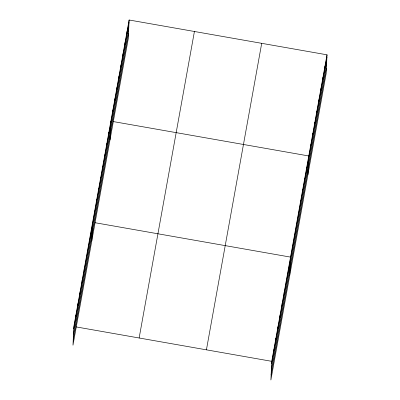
<?xml version="1.0" encoding="UTF-8"?>
<svg xmlns="http://www.w3.org/2000/svg" width="400" height="400" viewBox="0 0 400 400"><rect width="100%" height="100%" fill="white"/><g stroke="black" fill="none" stroke-linecap="round" stroke-linejoin="round"><path stroke-width="0.6" d="M75.815 317.275L75.925 314.925M77.905 305.7L78.01 303.35M79.995 294.12L80.1 291.77M82.08 282.54L82.19 280.19M84.17 270.96L84.275 268.61M86.26 259.38L86.365 257.03M88.345 247.8L88.455 245.455M90.435 236.225L90.54 233.875M91.78 240.97L92.63 222.295M94.55 213.405L94.655 211.055M96.58 202.165L96.685 199.815M98.605 190.93L98.71 188.58M100.63 179.69L100.74 177.34M102.66 168.45L102.765 166.1M104.685 157.21L104.79 154.865M106.715 145.975L106.82 143.625M108.74 134.735L108.845 132.385M110.025 139.825L110.875 121.145M112.795 112.26L112.9 109.91M114.82 101.02L114.925 98.67M116.845 89.78L116.955 87.43M118.875 78.54L118.98 76.195M120.9 67.305L121.01 64.955M122.93 56.065L123.035 53.715M124.955 44.825L125.06 42.475M126.98 33.59L127.09 31.24M129.115 20L128.27 38.675L72.985 345.185L73.835 326.505L129.115 20L327.015 54.815L326.165 73.495L270.885 380L271.73 361.325L327.015 54.815M273.715 352.095L273.82 349.745M275.8 340.515L275.91 338.165M277.89 328.935L277.995 326.585M279.98 317.355L280.085 315.005M282.07 305.775L282.175 303.43M284.155 294.2L284.265 291.85M286.245 282.62L286.35 280.27M288.335 271.04L288.44 268.69M289.68 275.79L290.53 257.11L95.05 222.72M292.45 248.22L292.555 245.875M294.475 236.985L294.58 234.635M296.5 225.745L296.61 223.395M298.53 214.505L298.635 212.155M300.555 203.27L300.665 200.92M302.585 192.03L302.69 189.68M304.61 180.79L304.715 178.44M306.635 169.55L306.745 167.205M307.92 174.64L308.77 155.965L113.29 121.575M310.69 147.075L310.795 144.725M312.72 135.835L312.825 133.485M314.745 124.6L314.85 122.25M316.77 113.36L316.88 111.01M318.8 102.12L318.905 99.77M320.825 90.88L320.93 88.535M322.85 79.645L322.96 77.295M324.88 68.405L324.985 66.055M73.73 328.855L129.01 22.35M73.485 334.245L128.765 27.735M73.23 339.795L128.51 33.29M139.14 337.995L194.42 31.49M206.425 349.835L261.705 43.325M271.625 363.675L326.905 57.165M271.38 369.06L326.66 62.555M271.13 374.61L326.41 68.105M76.255 326.93L271.73 361.325"/></g></svg>
